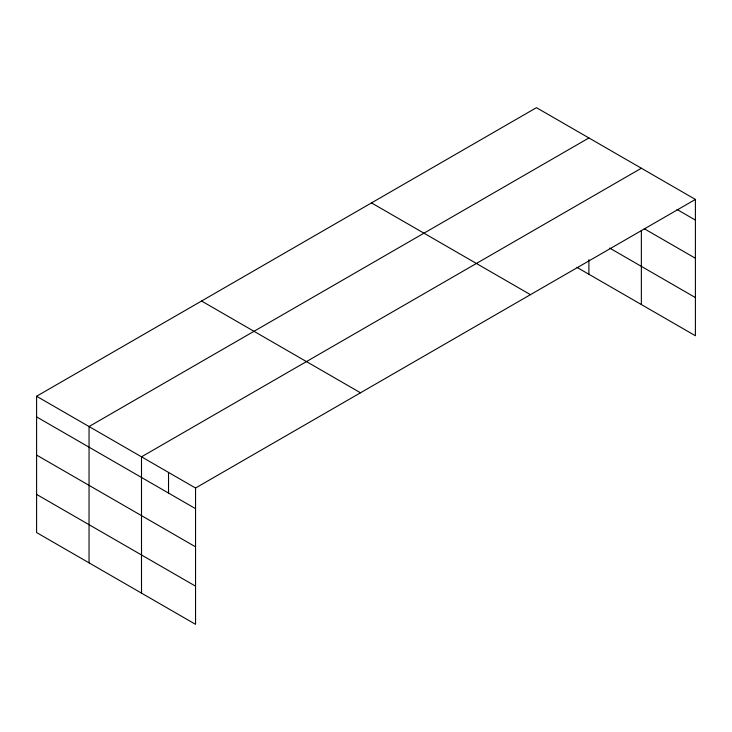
<?xml version="1.0" encoding="UTF-8"?>
<svg xmlns="http://www.w3.org/2000/svg" width="732" height="732" viewBox="0 0 732 732"><rect width="100%" height="100%" fill="white"/><g stroke="black" fill="none" stroke-linecap="round" stroke-linejoin="round"><path stroke-width="1.1" d="M577.026 267.409L695.4 335.741L695.4 199.433L536.455 107.668L36.6 396.259L36.6 532.567L195.545 624.332L195.545 488.024L36.6 396.259M588.903 137.955L89.048 426.536L89.048 562.853M641.36 168.232L141.505 456.823L141.505 593.13M195.545 488.024L695.4 199.433M677.063 209.498L695.4 220.085M644.252 228.723L695.4 258.25M609.692 248.093L695.4 297.576M371.499 202.901L530.444 294.667M201.556 301.026L360.501 392.791M36.6 416.901L195.545 508.667M36.6 455.075L195.545 546.841M36.6 494.402L195.545 586.167M641.36 230.424L641.36 304.539M588.903 259.668L588.903 274.262M168.525 472.424L168.525 493.066"/></g></svg>
